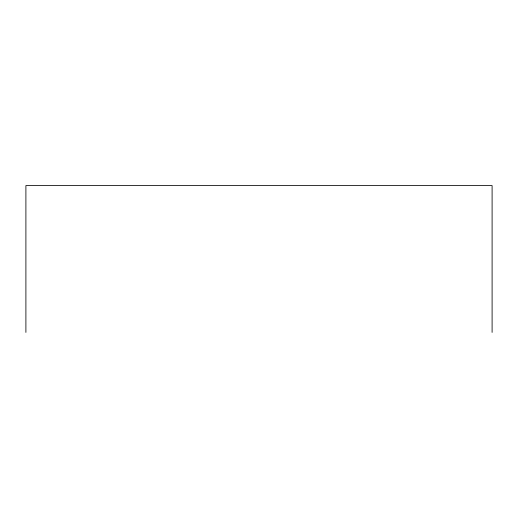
<?xml version="1.0" encoding="UTF-8"?>
<svg xmlns="http://www.w3.org/2000/svg" width="518" height="518" viewBox="0 0 518 518"><rect width="100%" height="100%" fill="white"/><g stroke="black" fill="none" stroke-linecap="round" stroke-linejoin="round"><path stroke-width="0.78" d="M492.1 332.407L492.1 185.593L25.9 185.593L25.9 332.407"/></g></svg>
